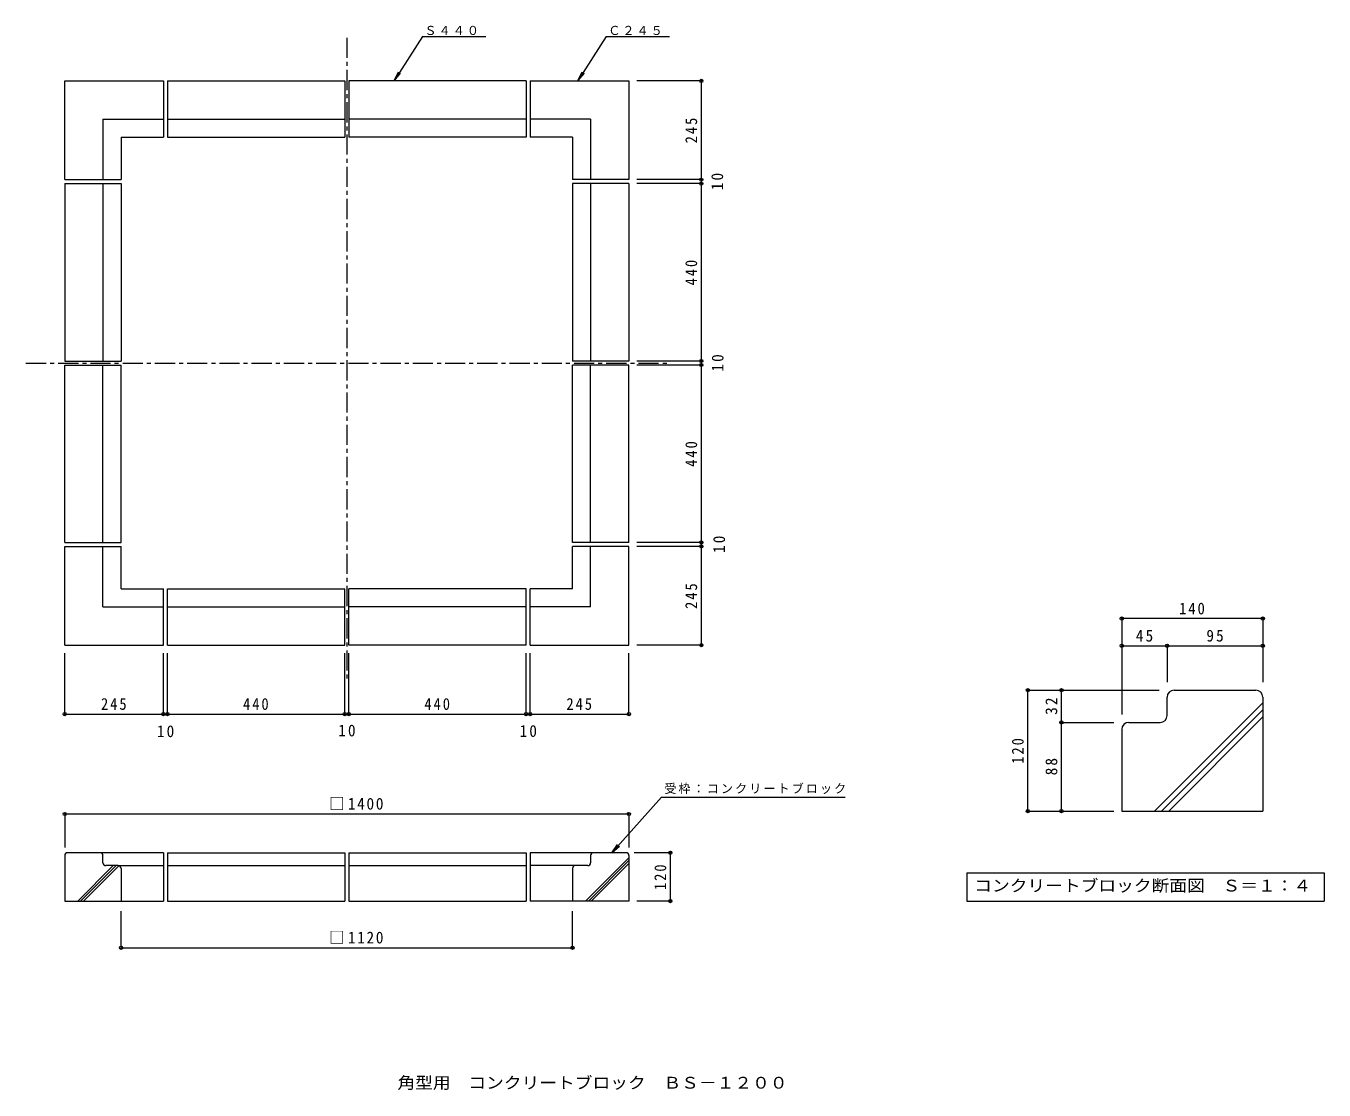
# Model space of a CAD drawing. Units: millimetres at full size, sheet at 1:10, with parts at other scales. Extents: x -1689 to 1532, y -1348 to 1292.
import ezdxf
from ezdxf.enums import TextEntityAlignment as Align

# ---------------------------------------------------------------- set-up
doc = ezdxf.new("R2010")
doc.units = ezdxf.units.MM
doc.header["$LTSCALE"] = 10
doc.header["$PDMODE"] = 32
doc.header["$PDSIZE"] = 8
doc.linetypes.add('CHAIN1', pattern=[8, 5, -1, 1, -1])
for name, color, linetype, lineweight in [('0-1', 2, 'Continuous', 9), ('0-4', 7, 'Continuous', 9), ('0-5', 7, 'Continuous', 9), ('1-1', 2, 'Continuous', 9), ('1-4', 7, 'Continuous', 9), ('1-5', 7, 'Continuous', 9)]:
    doc.layers.add(name, color=color, linetype=linetype, lineweight=lineweight)
doc.layers.add('F-F', color=2, linetype='Continuous')
doc.styles.add('ＭＳ ゴシック', font='')
doc.styles.get('ＭＳ ゴシック').set_extended_font_data('MS Gothic')

msp = doc.modelspace()

# ---------------------------------------------------------------- linework, layer by layer
at = {"layer": '0-1', "linetype": 'CHAIN1'}
for p, q in [((-893.06, 1262.83), (-893.06, -337.16)), ((-1689.22, 455.87), (-91.66, 455.87))]:
    msp.add_line(p, q, dxfattribs=at)
at = {"layer": '0-1'}
for p, q in [((-1348.06, 1155.87), (-1348.06, 1015.87)), ((-1338.06, 1155.87), (-898.06, 1155.87)), ((-1338.06, 1155.87), (-1338.06, 1015.87)), ((-898.06, 1155.87), (-898.06, 1015.87)), ((-448.06, 1155.87), (-888.06, 1155.87)), ((-888.06, 1155.87), (-888.06, 1015.87)), ((-448.06, 1155.87), (-448.06, 1015.87)), ((-438.06, 1155.87), (-193.06, 1155.87)), ((-438.06, 1155.87), (-438.06, 1015.87)), ((-193.06, 1155.87), (-193.06, 910.87)), ((-1498.06, 1060.87), (-1498.06, 910.87)), ((-1498.06, 1060.87), (-1348.06, 1060.87)), ((-1338.06, 1060.87), (-898.06, 1060.87)), ((-448.06, 1060.87), (-888.06, 1060.87)), ((-288.06, 1060.87), (-438.06, 1060.87)), ((-288.06, 1060.87), (-288.06, 910.87)), ((-1453.06, 1015.87), (-1453.06, 910.87)), ((-1453.06, 1015.87), (-1348.06, 1015.87)), ((-1338.06, 1015.87), (-898.06, 1015.87)), ((-448.06, 1015.87), (-888.06, 1015.87)), ((-333.06, 1015.87), (-438.06, 1015.87)), ((-333.06, 1015.87), (-333.06, 910.87)), ((-1593.06, 910.87), (-1453.06, 910.87)), ((-193.06, 910.87), (-333.06, 910.87)), ((-1593.06, 900.87), (-1593.06, 460.87)), ((-1593.06, 900.87), (-1453.06, 900.87)), ((-1498.06, 900.87), (-1498.06, 460.87)), ((-1453.06, 900.87), (-1453.06, 460.87)), ((-193.06, 900.87), (-333.06, 900.87)), ((-333.06, 900.87), (-333.06, 460.87)), ((-288.06, 900.87), (-288.06, 460.87)), ((-193.06, 900.87), (-193.06, 460.87)), ((-1593.06, 460.87), (-1453.06, 460.87)), ((-193.06, 460.87), (-333.06, 460.87)), ((-1593.06, 10.87), (-1593.06, 450.87)), ((-1593.06, 450.87), (-1453.06, 450.87)), ((-1498.06, 10.87), (-1498.06, 450.87)), ((-1453.06, 10.87), (-1453.06, 450.87)), ((-193.06, 450.87), (-333.06, 450.87)), ((-333.06, 10.87), (-333.06, 450.87)), ((-288.06, 10.87), (-288.06, 450.87)), ((-193.06, 10.87), (-193.06, 450.87)), ((-1593.06, 10.87), (-1453.06, 10.87)), ((-1593.06, -244.13), (-1593.06, 0.87)), ((-1593.06, 0.87), (-1453.06, 0.87)), ((-1498.06, -149.13), (-1498.06, 0.87)), ((-1453.06, -104.13), (-1453.06, 0.87)), ((-193.06, 10.87), (-333.06, 10.87)), ((-193.06, 0.87), (-333.06, 0.87)), ((-333.06, -104.13), (-333.06, 0.87)), ((-288.06, -149.13), (-288.06, 0.87)), ((-1453.06, -104.13), (-1348.06, -104.13)), ((-1338.06, -104.13), (-898.06, -104.13)), ((-1338.06, -244.13), (-1338.06, -104.13)), ((-448.06, -104.13), (-888.06, -104.13)), ((-448.06, -244.13), (-448.06, -104.13)), ((-438.06, -244.13), (-438.06, -104.13)), ((-333.06, -104.13), (-438.06, -104.13)), ((-1498.06, -149.13), (-1348.06, -149.13)), ((-1338.06, -149.13), (-898.06, -149.13)), ((-448.06, -149.13), (-888.06, -149.13)), ((-288.06, -149.13), (-438.06, -149.13)), ((-1593.06, -766.03), (-1593.06, -879.03)), ((-1505.06, -759.03), (-1586.06, -759.03)), ((-1348.06, -759.03), (-1505.06, -759.03)), ((-1498.06, -784.03), (-1498.06, -766.03)), ((-1348.06, -759.03), (-1348.06, -879.03)), ((-1338.06, -759.03), (-1338.06, -879.03)), ((-1338.06, -759.03), (-898.06, -759.03)), ((-898.06, -759.03), (-898.06, -879.03)), ((-888.06, -759.03), (-448.06, -759.03)), ((-888.06, -759.03), (-888.06, -879.03)), ((-448.06, -759.03), (-448.06, -879.03)), ((-438.06, -759.03), (-438.06, -879.03)), ((-200.06, -759.03), (-438.06, -759.03)), ((-300.6, -879.03), (-193.06, -771.49)), ((-288.06, -766.03), (-288.06, -784.18)), ((-193.06, -766.03), (-193.06, -879.03)), ((-1560.6, -879.03), (-1472.6, -791.03)), ((-1553.53, -879.03), (-1465.53, -791.03)), ((-1546.46, -879.03), (-1458.61, -791.18)), ((-1460.06, -791.03), (-1491.06, -791.03)), ((-1460.06, -791.03), (-1348.06, -791.03)), ((-1453.06, -798.03), (-1453.06, -879.03)), ((-1338.06, -791.03), (-898.06, -791.03)), ((-888.06, -791.03), (-448.06, -791.03)), ((-295.06, -791.03), (-438.06, -791.03)), ((-333.06, -798.03), (-333.06, -879.03)), ((-293.53, -879.03), (-193.06, -778.56)), ((-286.46, -879.03), (-193.06, -785.63)), ((-1593.06, -879.03), (-1348.06, -879.03)), ((-1338.06, -879.03), (-898.06, -879.03)), ((-888.06, -879.03), (-448.06, -879.03)), ((-193.06, -879.03), (-438.06, -879.03))]:
    msp.add_line(p, q, dxfattribs=at)
for points in [[(-1593.06, 910.87), (-1593.06, 1155.87), (-1348.06, 1155.87)], [(-438.06, -244.13), (-193.06, -244.13), (-193.06, 0.87)], [(-1593.06, -244.13), (-1348.06, -244.13), (-1348.06, -104.13)], [(-1338.06, -244.13), (-898.06, -244.13), (-898.06, -104.13)], [(-448.06, -244.13), (-888.06, -244.13), (-888.06, -104.13)]]:
    msp.add_lwpolyline(points, dxfattribs=at)
for centre, start, end in [((-1586.06, -766.03), 90, 180), ((-1505.06, -766.03), 0, 90), ((-281.06, -766.03), 90, 180), ((-200.06, -766.03), 0, 90), ((-1491.06, -784.03), 180, 270), ((-1460.06, -798.03), 0, 90), ((-326.06, -798.03), 90, 180), ((-295.06, -784.03), 270, 0)]:
    msp.add_arc(centre, 7, start, end, dxfattribs=at)
at = {"layer": '0-4'}
for p, q in [((-10.37, 1155.87), (-173.06, 1155.87)), ((-13.37, 1155.87), (-13.37, 910.87)), ((-10.37, 910.87), (-173.06, 910.87)), ((-13.37, 910.87), (-13.37, 900.87)), ((-10.37, 900.87), (-173.06, 900.87)), ((-13.37, 900.87), (-13.37, 460.87)), ((-10.37, 460.87), (-173.06, 460.87)), ((-13.37, 460.87), (-13.37, 450.87)), ((-10.37, 450.87), (-173.06, 450.87)), ((-13.37, 450.87), (-13.37, 10.87)), ((-10.37, 10.87), (-173.06, 10.87)), ((-10.37, 0.87), (-173.06, 0.87)), ((-13.37, 10.87), (-13.37, 0.87)), ((-13.37, 0.87), (-13.37, -244.13)), ((-10.37, -244.13), (-173.06, -244.13)), ((-1593.06, -417.99), (-1593.06, -264.13)), ((-1348.06, -417.99), (-1348.06, -264.13)), ((-1338.06, -417.99), (-1338.06, -264.13)), ((-898.06, -417.99), (-898.06, -264.13)), ((-888.06, -417.99), (-888.06, -264.13)), ((-448.06, -417.99), (-448.06, -264.13)), ((-438.06, -417.99), (-438.06, -264.13)), ((-193.06, -417.99), (-193.06, -264.13)), ((-1593.06, -414.99), (-1348.06, -414.99)), ((-1348.06, -414.99), (-1338.06, -414.99)), ((-1338.06, -414.99), (-898.06, -414.99)), ((-898.06, -414.99), (-888.06, -414.99)), ((-888.06, -414.99), (-448.06, -414.99)), ((-448.06, -414.99), (-438.06, -414.99)), ((-438.06, -414.99), (-193.06, -414.99)), ((-1593.06, -659.83), (-1593.06, -746.03)), ((-1593.06, -662.83), (-193.06, -662.83)), ((-193.06, -659.83), (-193.06, -746.03)), ((-87.15, -759.03), (-180.06, -759.03)), ((-90.15, -879.03), (-90.15, -759.03)), ((-87.15, -879.03), (-173.06, -879.03)), ((-1453.06, -994.83), (-1453.06, -904.14)), ((-333.06, -994.83), (-333.06, -903.91)), ((-1453.06, -994.83), (-333.06, -994.83))]:
    msp.add_line(p, q, dxfattribs=at)
for p in [(-13.37, 1155.87), (-13.37, 910.87), (-13.37, 900.87), (-13.37, 460.87), (-13.37, 450.87), (-13.37, 10.87), (-13.37, 0.87), (-13.37, -244.13), (-1593.06, -414.99), (-1348.06, -414.99), (-1338.06, -414.99), (-898.06, -414.99), (-888.06, -414.99), (-448.06, -414.99), (-438.06, -414.99), (-193.06, -414.99), (-1593.06, -662.83), (-193.06, -662.83), (-90.15, -759.03), (-90.15, -879.03), (-1453.06, -994.83), (-333.06, -994.83)]:
    msp.add_point(p, dxfattribs=at)
at = {"layer": '0-5'}
for p, q in [((-705.56, 1265.99), (-548.29, 1265.99)), ((-249.38, 1265.99), (-92.11, 1265.99)), ((-775.57, 1155.87), (-759.52, 1175.04)), ((-319.39, 1155.87), (-303.34, 1175.04)), ((-111.77, -620.97), (343.21, -620.97)), ((-235.78, -759.03), (-216.78, -742.77))]:
    msp.add_line(p, q, dxfattribs=at)
for points in [[(-705.56, 1265.99), (-775.57, 1155.87), (-765.03, 1178.54)], [(-249.38, 1265.99), (-319.39, 1155.87), (-308.85, 1178.54)], [(-111.77, -620.97), (-235.78, -759.03), (-221.64, -738.41)]]:
    msp.add_lwpolyline(points, dxfattribs=at)
at = {"layer": '1-1'}
for p, q in [((1142.46, -418.2), (1142.46, -373.2)), ((1159.96, -355.7), (1362.46, -355.7)), ((1379.96, -373.2), (1379.96, -655.7)), ((1111.11, -655.7), (1379.96, -386.84)), ((1128.79, -655.7), (1379.96, -404.52)), ((1047.46, -435.7), (1124.96, -435.7)), ((1146.47, -655.7), (1379.96, -422.2)), ((1029.96, -453.2), (1029.96, -655.7)), ((1029.96, -655.7), (1379.96, -655.7))]:
    msp.add_line(p, q, dxfattribs=at)
for centre, start, end in [((1159.96, -373.2), 90, 180), ((1362.46, -373.2), 0, 90), ((1124.96, -418.2), 270, 0), ((1047.46, -453.2), 90, 180)]:
    msp.add_arc(centre, 17.5, start, end, dxfattribs=at)
at = {"layer": '1-4'}
for p, q in [((1029.96, -175.19), (1029.96, -415.7)), ((1379.96, -178.19), (1029.96, -178.19)), ((1379.96, -175.19), (1379.96, -335.7)), ((1029.96, -245.6), (1142.46, -245.6)), ((1142.46, -242.6), (1142.46, -335.7)), ((1142.46, -245.6), (1379.96, -245.6)), ((793.93, -355.7), (1122.46, -355.7)), ((796.93, -655.7), (796.93, -355.7)), ((880.25, -435.7), (880.25, -355.7)), ((877.25, -435.7), (1009.96, -435.7)), ((880.25, -655.7), (880.25, -435.7)), ((793.93, -655.7), (1009.96, -655.7))]:
    msp.add_line(p, q, dxfattribs=at)
for p in [(1029.96, -178.19), (1379.96, -178.19), (1029.96, -245.6), (1142.46, -245.6), (1379.96, -245.6), (796.93, -355.7), (880.25, -355.7), (880.25, -435.7), (796.93, -655.7), (880.25, -655.7)]:
    msp.add_point(p, dxfattribs=at)
at = {"layer": '1-5'}
for p, q in [((645.92, -809.03), (1531.92, -809.03)), ((645.92, -809.03), (645.92, -879.03)), ((1531.92, -809.03), (1531.92, -879.03)), ((645.92, -879.03), (1531.92, -879.03))]:
    msp.add_line(p, q, dxfattribs=at)

# ---------------------------------------------------------------- texts
at = {"layer": '0-4', "color": 2, "char_height": 29.33, "attachment_point": 7, "rotation": 90, "style": 'ＭＳ ゴシック'}
for s, insert in [('\\T1.27;\\W0.9;245', (-23.37, 1000.87)), ('\\T1.27;\\W0.95;10', (41.19, 884.62)), ('\\T1.27;\\W0.9;440', (-23.37, 648.37)), ('\\T1.27;\\W0.95;10', (42.14, 434.62)), ('\\T1.27;\\W0.9;440', (-23.37, 198.37)), ('\\T1.27;\\W0.95;10', (45.83, -15.38)), ('\\T1.27;\\W0.9;245', (-23.37, -154.13)), ('\\T1.27;\\W0.9;120', (-100.15, -851.53))]:
    msp.add_mtext(s, dxfattribs=dict(at, insert=insert))
at = {"layer": '0-4', "color": 2, "char_height": 29.33, "attachment_point": 7, "style": 'ＭＳ ゴシック'}
for s, insert in [('\\T1.27;\\W0.9;245', (-1503.06, -404.99)), ('\\T1.27;\\W0.9;440', (-1150.56, -404.99)), ('\\T1.27;\\W0.9;440', (-700.56, -404.99)), ('\\T1.27;\\W0.9;245', (-348.06, -404.99)), ('\\T1.27;\\W0.95;10', (-1364.31, -472.69)), ('\\T1.27;\\W0.95;10', (-914.31, -470.82)), ('\\T1.27;\\W0.95;10', (-464.31, -472.04)), ('\\T1.22;\\W0.95;□1400', (-936.81, -652.83)), ('\\T1.22;\\W0.95;□1120', (-936.81, -984.83))]:
    msp.add_mtext(s, dxfattribs=dict(at, insert=insert))
at = {"layer": '0-5', "char_height": 21.99, "attachment_point": 7, "style": 'ＭＳ ゴシック'}
for s, insert in [('\\T1.17;Ｓ４４０', (-700.42, 1269.27)), ('\\T1.17;Ｃ２４５', (-244.24, 1269.27)), ('\\T1.17;受枠：コンクリートブロック', (-105.06, -613.48))]:
    msp.add_mtext(s, dxfattribs=dict(at, insert=insert))
at = {"layer": '1-4', "color": 2, "char_height": 29.33, "attachment_point": 7, "style": 'ＭＳ ゴシック'}
for s, insert in [('\\T1.27;\\W0.9;140', (1172.46, -168.19)), ('\\T1.27;\\W0.95;45', (1064.96, -235.6)), ('\\T1.27;\\W0.95;95', (1239.96, -235.6))]:
    msp.add_mtext(s, dxfattribs=dict(at, insert=insert))
at = {"layer": '1-4', "color": 2, "char_height": 29.33, "attachment_point": 7, "rotation": 90, "style": 'ＭＳ ゴシック'}
for s, insert in [('\\T1.27;\\W0.95;32', (870.25, -416.95)), ('\\T1.27;\\W0.9;120', (786.93, -538.2)), ('\\T1.27;\\W0.95;88', (870.25, -566.95))]:
    msp.add_mtext(s, dxfattribs=dict(at, insert=insert))
at = {"layer": '1-5', "color": 2, "style": 'ＭＳ ゴシック', "width": 1.1}
msp.add_text('コンクリートブロック断面図\u3000Ｓ＝１：４', height=29.33, dxfattribs=at).set_placement((663.92, -864.03), align=Align.BOTTOM_LEFT)
at = {"layer": 'F-F', "style": 'ＭＳ ゴシック', "width": 1.1}
msp.add_text('角型用\u3000コンクリートブロック\u3000ＢＳ－１２００', height=29.33, dxfattribs=at).set_placement((-767.5, -1353.11), align=Align.BOTTOM_LEFT)

doc.saveas('drawing.dxf')
